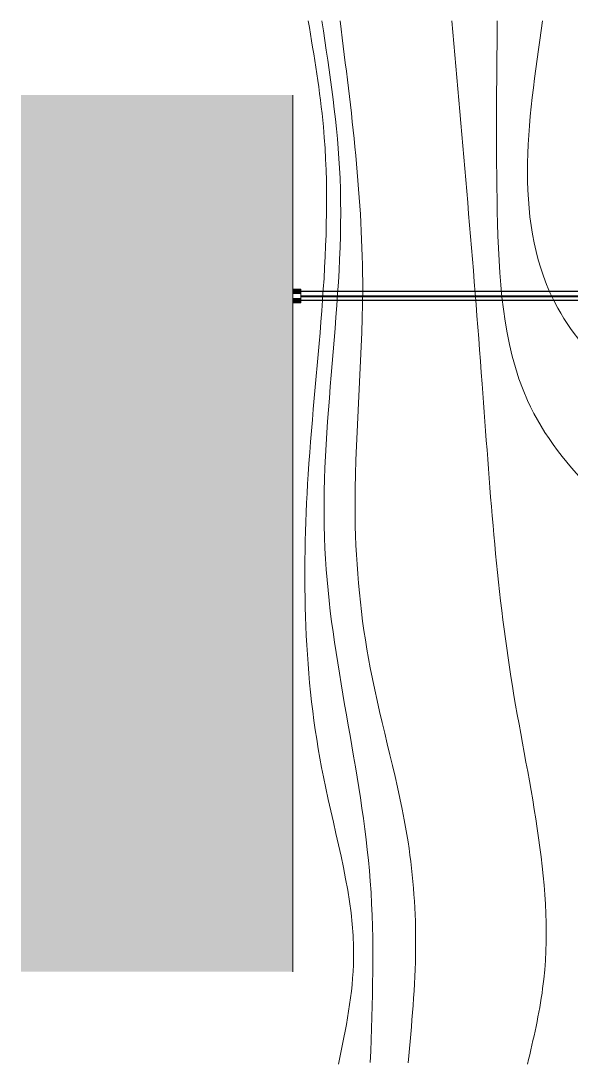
# Model space of a CAD drawing. Extents: x -405 to 744, y -1220 to 687.
# Drawn here: x -405 to -41, y -480 to 210 of the extents above; entities that cross this region are included whole.
import ezdxf

# ---------------------------------------------------------------- set-up
doc = ezdxf.new("R2010")
doc.units = 0
for name, color, linetype, lineweight in [('Curvas', 8, 'CONTINUOUS', 9), ('EB', 5, 'CONTINUOUS', 15), ('LP125-PN060', 212, 'CONTINUOUS', 40), ('Poligonal', 7, 'CONTINUOUS', 30), ('Rio', 4, 'CONTINUOUS', 20)]:
    doc.layers.add(name, color=color, linetype=linetype, lineweight=lineweight)

msp = doc.modelspace()

# ---------------------------------------------------------------- hatches: boundary and pattern name
at = {"layer": 'Rio'}
h = msp.add_hatch(dxfattribs=at)
h.set_pattern_fill('AGUA', color=4, scale=10, style=0, pattern_type=2)
h.set_pattern_definition([(0, (50, -29.9215), (5, 5), [2, -8]), (45, (54, -28.9215), (0, 10), [2.82842, -4.24264, 2.82843, -4.242646]), (135, (58, -28.9215), (-10, 1e-15), [2.82842, -4.24264, 2.82843, -4.242646]), (26.56505, (52, -29.9215), (10, 8e-09), [2.236, -20.12468]), (26.56505, (57, -24.9215), (10, 8e-09), [2.236, -20.12468]), (333.43495, (58, -28.9215), (10, -8e-09), [2.236, -20.12468]), (333.43495, (53, -23.9215), (10, -8e-09), [2.236, -20.12468])])
h.paths.add_polyline_path([(-225.2, -418.92), (-225.2, 160.92), (-405.02, 160.92), (-405.02, -418.92)])

# ---------------------------------------------------------------- linework, layer by layer
at = {"layer": 'Curvas'}
for points in [[(-215, 210), (-205, 140), (-215, -90), (-205, -290), (-185, -410), (-195, -480)], [(-206, 210), (-194, 106), (-204, -139), (-174, -359), (-174, -479)], [(-194, 210), (-179, 32), (-184, -118), (-174, -218), (-149, -333), (-144, -403), (-149, -479.2)], [(-120, 210), (-100, -30), (-80, -230), (-60, -430), (-70, -480)], [(-90, 210), (-90, 84), (-70, -41), (40, -156), (170, -226), (355, -256), (470, -316), (545, -321), (610, -326)], [(-60, 210), (-50, 20), (50, -60), (240, -70), (380, -140), (480, -180), (580, -180), (630, -170)]]:
    msp.add_spline(points, degree=3, dxfattribs=at)
at = {"layer": 'EB'}
msp.add_lwpolyline([(-225.2, 23.47), (-219.81, 23.47), (-219.81, 32.53), (-225.2, 32.53), (-225.2, 29.65), (-219.81, 29.65), (-219.81, 26.35), (-225.2, 26.35), (-225.2, 29.65), (-225.2, 23.47)], dxfattribs=at)
for points in [[(-225.2, 32.53), (-219.81, 32.53), (-225.2, 29.65), (-219.81, 29.65)], [(-219.81, 26.35), (-225.2, 26.35), (-219.81, 23.47), (-225.2, 23.47)]]:
    msp.add_solid(points, dxfattribs=at)
at = {"layer": 'LP125-PN060'}
msp.add_lwpolyline([(-219.81, 28), (33.74, 28)], dxfattribs=at)
at = {"layer": 'Poligonal'}
for points in [[(24.8, 31), (-225.2, 31)], [(24.8, 25), (-225.2, 25)]]:
    msp.add_lwpolyline(points, dxfattribs=at)
at = {"layer": 'Rio'}
msp.add_lwpolyline([(-225.2, -418.92), (-225.2, 160.92)], dxfattribs=at)

doc.saveas('drawing.dxf')
